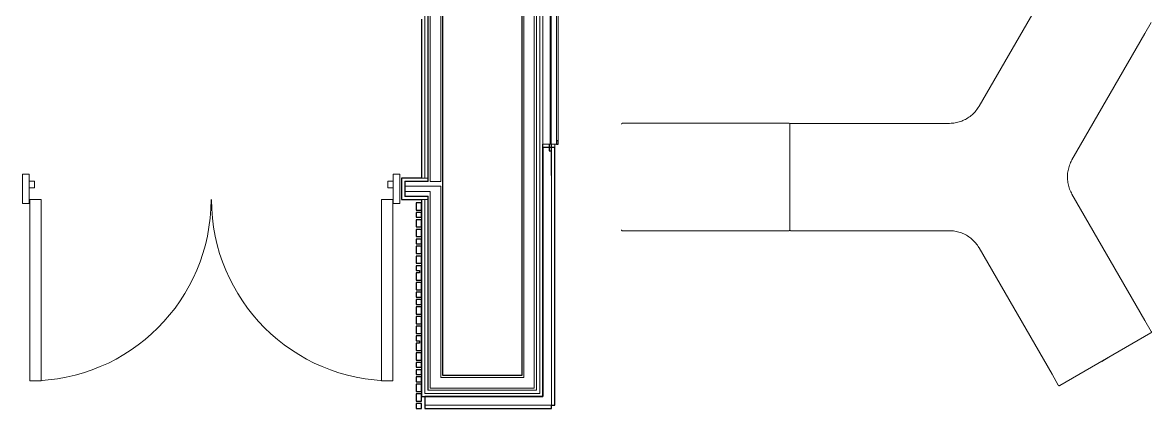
# Model space of a CAD drawing. Header units: millimetres. Extents: x 90978 to 295199, y -4084 to 97293.
# Drawn here: x 185615 to 190982, y 15110 to 16944 of the extents above; entities that cross this region are included whole.
import ezdxf

# ---------------------------------------------------------------- set-up
doc = ezdxf.new("R2010")
doc.units = ezdxf.units.MM
doc.header["$MEASUREMENT"] = 0
for name, color, linetype, lineweight in [('CSM-STL-XX-ZZ-M3-A-XXXX-00001_detached _19_04_21__rvt-1-Level 0$0$A-DOOR', 4, 'CONTINUOUS', 9), ('CSM-STL-XX-ZZ-M3-A-XXXX-00001_detached _19_04_21__rvt-1-Level 0$0$A-DOOR-FRAM', 4, 'CONTINUOUS', 18), ('CSM-STL-XX-ZZ-M3-A-XXXX-00001_detached _19_04_21__rvt-1-Level 0$0$A-GENM', 7, 'CONTINUOUS', 9), ('CSM-STL-XX-ZZ-M3-A-XXXX-00001_detached _19_04_21__rvt-1-Level 0$0$A-WALL', 7, 'CONTINUOUS', 9), ('CSM-STL-XX-ZZ-M3-A-XXXX-00001_detached _19_04_21__rvt-1-Level 0$0$I-FURN', 8, 'CONTINUOUS', 9), ('CSM-STL-XX-ZZ-M3-A-XXXX-00001_detached _19_04_21__rvt-1-Level 0$0$I-WALL', 7, 'CONTINUOUS', 9), ('I-FURN', 8, 'CONTINUOUS', 9)]:
    doc.layers.add(name, color=color, linetype=linetype, lineweight=lineweight)

msp = doc.modelspace()

# ---------------------------------------------------------------- linework, layer by layer
at = {"layer": 'CSM-STL-XX-ZZ-M3-A-XXXX-00001_detached _19_04_21__rvt-1-Level 0$0$A-DOOR', "lineweight": 20}
for p, q in [((185649.5, 16103.2), (185703.5, 16103.2)), ((185649.5, 15241.2), (185649.5, 16103.2)), ((185703.5, 16103.2), (185703.5, 15241.2)), ((187321.5, 16103.2), (187375.5, 16103.2)), ((187321.5, 15241.2), (187321.5, 16103.2)), ((187375.5, 16103.2), (187375.5, 15241.2)), ((185703.5, 15241.2), (185649.5, 15241.2)), ((187375.5, 15241.2), (187321.5, 15241.2))]:
    msp.add_line(p, q, dxfattribs=at)
at = {"layer": 'CSM-STL-XX-ZZ-M3-A-XXXX-00001_detached _19_04_21__rvt-1-Level 0$0$A-DOOR'}
for centre, start, end in [((185649.5, 16103.2), 270, 0), ((187375.5, 16103.2), 180, 270)]:
    msp.add_arc(centre, 862, start, end, dxfattribs=at)
at = {"layer": 'CSM-STL-XX-ZZ-M3-A-XXXX-00001_detached _19_04_21__rvt-1-Level 0$0$A-DOOR-FRAM', "lineweight": 20}
for p, q in [((185615.5, 16085.2), (185615.5, 16223.2)), ((185615.5, 16223.2), (185647.5, 16223.2)), ((185647.5, 16223.2), (185647.5, 16085.2)), ((187377.5, 16085.2), (187377.5, 16223.2)), ((187377.5, 16223.2), (187409.5, 16223.2)), ((187409.5, 16223.2), (187409.5, 16085.2)), ((185647.5, 16191.2), (185672.5, 16191.2)), ((185647.5, 16159.2), (185647.5, 16191.2)), ((185672.5, 16159.2), (185647.5, 16159.2)), ((185672.5, 16191.2), (185672.5, 16159.2)), ((187352.5, 16191.2), (187377.5, 16191.2)), ((187352.5, 16159.2), (187352.5, 16191.2)), ((187377.5, 16159.2), (187352.5, 16159.2)), ((187377.5, 16191.2), (187377.5, 16159.2)), ((185647.5, 16085.2), (185615.5, 16085.2)), ((187409.5, 16085.2), (187377.5, 16085.2))]:
    msp.add_line(p, q, dxfattribs=at)
at = {"layer": 'CSM-STL-XX-ZZ-M3-A-XXXX-00001_detached _19_04_21__rvt-1-Level 0$0$A-GENM'}
msp.add_line((188128.2, 18353.5), (188128.2, 16218.3), dxfattribs=at)
at = {"layer": 'CSM-STL-XX-ZZ-M3-A-XXXX-00001_detached _19_04_21__rvt-1-Level 0$0$A-WALL'}
for p, q in [((187527.5, 16205.2), (187527.5, 25497.2)), ((187542.5, 16205.2), (187542.5, 25497.2)), ((187543.5, 16205.2), (187543.5, 25497.2)), ((187553.5, 16205.2), (187553.5, 25497.2)), ((187603.5, 16205.2), (187603.5, 25497.2)), ((187998.2, 15257.4), (187998.2, 21413.2)), ((188048.2, 15207.4), (188048.2, 21413.2)), ((188058.2, 15197.4), (188058.2, 21413.2)), ((188059.2, 15196.4), (188059.2, 21413.2)), ((188074.2, 15181.4), (188074.2, 21413.2)), ((188161.2, 16382.4), (188161.2, 18150.4)), ((188129.2, 15166.4), (188129.2, 16350.4)), ((187432.5, 16190.2), (187432.5, 16154.2)), ((187542.5, 16190.2), (187432.5, 16190.2)), ((187432.5, 16154.2), (187432.5, 16118.2)), ((187433.5, 16189.2), (187433.5, 16166.7)), ((187543.5, 16189.2), (187433.5, 16189.2)), ((187433.5, 16166.7), (187433.5, 16154.2)), ((187603.5, 16166.7), (187433.5, 16166.7)), ((187433.5, 16154.2), (187433.5, 16141.7)), ((187512.5, 16205.2), (187527.5, 16205.2)), ((187527.5, 16205.2), (187542.5, 16205.2)), ((187542.5, 16190.2), (187542.5, 16205.2)), ((187543.5, 16190.2), (187543.5, 16205.2)), ((187543.5, 16189.2), (187543.5, 16190.2)), ((187553.5, 16189.2), (187553.5, 16205.2)), ((187603.5, 16189.2), (187553.5, 16189.2)), ((187603.5, 16189.2), (187553.5, 16189.2)), ((187603.5, 16189.2), (187603.5, 16205.2)), ((187603.5, 16166.7), (187603.5, 16141.7)), ((187432.5, 16118.2), (187542.5, 16118.2)), ((187553.5, 16141.7), (187433.5, 16141.7)), ((187433.5, 16141.7), (187433.5, 16119.2)), ((187433.5, 16119.2), (187543.5, 16119.2)), ((187527.5, 16103.2), (187512.5, 16103.2)), ((187527.5, 15181.4), (187527.5, 16103.2)), ((187542.5, 16103.2), (187527.5, 16103.2)), ((187542.5, 16103.2), (187542.5, 16118.2)), ((187542.5, 16118.2), (187542.5, 16103.2)), ((187542.5, 15196.4), (187542.5, 16103.2)), ((187543.5, 16118.2), (187543.5, 16119.2)), ((187543.5, 16119.2), (187543.5, 16118.2)), ((187543.5, 16118.2), (187543.5, 16103.2)), ((187543.5, 15197.4), (187543.5, 16103.2)), ((187553.5, 16141.7), (187553.5, 16119.2)), ((187553.5, 16119.2), (187553.5, 16103.2)), ((187553.5, 15207.4), (187553.5, 16103.2)), ((187603.5, 16141.7), (187603.5, 16119.2)), ((187603.5, 16119.2), (187603.5, 16103.2)), ((187603.5, 15257.4), (187603.5, 16103.2)), ((187613.5, 16103.2), (187613.5, 16119.2)), ((187613.5, 15257.4), (187603.5, 15257.4)), ((187988.2, 15257.4), (187613.5, 15257.4)), ((187998.2, 15257.4), (187988.2, 15257.4)), ((187543.5, 15196.4), (187542.5, 15196.4)), ((187553.5, 15197.4), (187543.5, 15197.4)), ((187613.5, 15196.4), (187543.5, 15196.4)), ((187603.5, 15207.4), (187553.5, 15207.4)), ((187613.5, 15197.4), (187553.5, 15197.4)), ((187613.5, 15207.4), (187603.5, 15207.4)), ((187988.2, 15207.4), (187613.5, 15207.4)), ((187988.2, 15197.4), (187613.5, 15197.4)), ((187988.2, 15196.4), (187613.5, 15196.4)), ((187998.2, 15207.4), (187988.2, 15207.4)), ((188048.2, 15197.4), (187988.2, 15197.4)), ((188058.2, 15196.4), (187988.2, 15196.4)), ((188048.2, 15207.4), (187998.2, 15207.4)), ((188058.2, 15197.4), (188048.2, 15197.4)), ((188059.2, 15196.4), (188058.2, 15196.4)), ((187542.5, 15181.4), (187527.5, 15181.4)), ((187613.5, 15181.4), (187542.5, 15181.4)), ((187988.2, 15181.4), (187613.5, 15181.4)), ((188059.2, 15181.4), (187988.2, 15181.4)), ((188074.2, 15181.4), (188059.2, 15181.4)), ((188129.2, 15126.4), (188129.2, 15166.4)), ((188129.2, 15166.4), (188129.2, 15126.4)), ((188129.2, 15126.4), (187528.5, 15126.4))]:
    msp.add_line(p, q, dxfattribs=at)
at = {"layer": 'CSM-STL-XX-ZZ-M3-A-XXXX-00001_detached _19_04_21__rvt-1-Level 0$0$A-WALL', "lineweight": 30}
for p, q in [((188161.2, 16382.4), (188154.2, 16382.4)), ((188161.2, 16366.4), (188161.2, 16382.4)), ((188119.2, 16366.4), (188119.2, 16334.4)), ((188119.2, 16334.4), (188129.2, 16334.4)), ((188129.2, 16334.4), (188129.2, 16366.4)), ((188154.2, 16366.4), (188161.2, 16366.4)), ((187511.5, 16087.9), (187486.5, 16087.9)), ((187486.5, 16087.9), (187486.5, 16053.4)), ((187486.5, 16053.4), (187511.5, 16053.4)), ((187511.5, 16053.4), (187511.5, 16087.9)), ((187511.5, 16041.9), (187486.5, 16041.9)), ((187486.5, 16041.9), (187486.5, 16018.9)), ((187486.5, 16018.9), (187511.5, 16018.9)), ((187511.5, 16007.4), (187486.5, 16007.4)), ((187486.5, 16007.4), (187486.5, 15972.9)), ((187511.5, 16018.9), (187511.5, 16041.9)), ((187511.5, 15972.9), (187511.5, 16007.4)), ((187486.5, 15972.9), (187511.5, 15972.9)), ((187511.5, 15961.4), (187486.5, 15961.4)), ((187486.5, 15961.4), (187486.5, 15926.9)), ((187511.5, 15926.9), (187511.5, 15961.4)), ((187486.5, 15926.9), (187511.5, 15926.9)), ((187511.5, 15915.4), (187486.5, 15915.4)), ((187486.5, 15915.4), (187486.5, 15892.4)), ((187486.5, 15892.4), (187511.5, 15892.4)), ((187511.5, 15892.4), (187511.5, 15915.4)), ((187511.5, 15880.9), (187486.5, 15880.9)), ((187486.5, 15880.9), (187486.5, 15846.4)), ((187486.5, 15846.4), (187511.5, 15846.4)), ((187511.5, 15834.9), (187486.5, 15834.9)), ((187486.5, 15834.9), (187486.5, 15800.4)), ((187511.5, 15846.4), (187511.5, 15880.9)), ((187511.5, 15800.4), (187511.5, 15834.9)), ((187486.5, 15800.4), (187511.5, 15800.4)), ((187511.5, 15788.9), (187486.5, 15788.9)), ((187486.5, 15788.9), (187486.5, 15765.9)), ((187511.5, 15719.9), (187511.5, 15788.9)), ((187486.5, 15765.9), (187502.5, 15765.9)), ((187502.5, 15754.4), (187486.5, 15754.4)), ((187486.5, 15754.4), (187486.5, 15719.9)), ((187502.5, 15765.9), (187502.5, 15754.4)), ((187486.5, 15719.9), (187511.5, 15719.9)), ((187511.5, 15708.4), (187486.5, 15708.4)), ((187486.5, 15708.4), (187486.5, 15673.9)), ((187486.5, 15673.9), (187511.5, 15673.9)), ((187511.5, 15673.9), (187511.5, 15708.4)), ((187511.5, 15662.4), (187486.5, 15662.4)), ((187486.5, 15662.4), (187486.5, 15639.4)), ((187486.5, 15639.4), (187511.5, 15639.4)), ((187511.5, 15627.9), (187486.5, 15627.9)), ((187486.5, 15627.9), (187486.5, 15604.9)), ((187511.5, 15639.4), (187511.5, 15662.4)), ((187511.5, 15604.9), (187511.5, 15627.9)), ((187486.5, 15604.9), (187511.5, 15604.9)), ((187511.5, 15593.4), (187486.5, 15593.4)), ((187486.5, 15593.4), (187486.5, 15558.9)), ((187511.5, 15558.9), (187511.5, 15593.4)), ((187486.5, 15558.9), (187511.5, 15558.9)), ((187511.5, 15547.4), (187486.5, 15547.4)), ((187486.5, 15547.4), (187486.5, 15512.9)), ((187486.5, 15512.9), (187511.5, 15512.9)), ((187511.5, 15512.9), (187511.5, 15547.4)), ((187511.5, 15501.4), (187486.5, 15501.4)), ((187486.5, 15501.4), (187486.5, 15466.9)), ((187486.5, 15466.9), (187511.5, 15466.9)), ((187511.5, 15455.4), (187486.5, 15455.4)), ((187486.5, 15455.4), (187486.5, 15432.4)), ((187511.5, 15466.9), (187511.5, 15501.4)), ((187511.5, 15386.4), (187511.5, 15455.4)), ((187486.5, 15432.4), (187502.5, 15432.4)), ((187502.5, 15420.9), (187486.5, 15420.9)), ((187486.5, 15420.9), (187486.5, 15386.4)), ((187502.5, 15432.4), (187502.5, 15420.9)), ((187486.5, 15386.4), (187511.5, 15386.4)), ((187511.5, 15374.9), (187486.5, 15374.9)), ((187486.5, 15374.9), (187486.5, 15340.4)), ((187511.5, 15340.4), (187511.5, 15374.9)), ((187486.5, 15340.4), (187511.5, 15340.4)), ((187511.5, 15328.9), (187486.5, 15328.9)), ((187486.5, 15328.9), (187486.5, 15305.9)), ((187486.5, 15305.9), (187511.5, 15305.9)), ((187511.5, 15294.4), (187486.5, 15294.4)), ((187486.5, 15294.4), (187486.5, 15271.4)), ((187511.5, 15305.9), (187511.5, 15328.9)), ((187511.5, 15271.4), (187511.5, 15294.4)), ((187486.5, 15271.4), (187511.5, 15271.4)), ((187511.5, 15259.9), (187486.5, 15259.9)), ((187486.5, 15259.9), (187486.5, 15236.9)), ((187511.5, 15236.9), (187511.5, 15259.9)), ((187486.5, 15236.9), (187511.5, 15236.9)), ((187511.5, 15225.4), (187486.5, 15225.4)), ((187486.5, 15225.4), (187486.5, 15190.9)), ((187486.5, 15190.9), (187511.5, 15190.9)), ((187511.5, 15190.9), (187511.5, 15225.4)), ((187511.5, 15179.4), (187486.5, 15179.4)), ((187486.5, 15179.4), (187486.5, 15144.9)), ((187486.5, 15144.9), (187511.5, 15144.9)), ((187511.5, 15133.4), (187486.5, 15133.4)), ((187486.5, 15133.4), (187486.5, 15110.4)), ((187511.5, 15144.9), (187511.5, 15179.4)), ((187511.5, 15110.4), (187511.5, 15133.4)), ((187486.5, 15110.4), (187511.5, 15110.4))]:
    msp.add_line(p, q, dxfattribs=at)
at = {"layer": 'CSM-STL-XX-ZZ-M3-A-XXXX-00001_detached _19_04_21__rvt-1-Level 0$0$I-FURN'}
for p, q in [((188089.2, 18166.4), (188089.2, 16366.4)), ((188124.2, 16366.4), (188124.2, 18166.4)), ((188124.2, 16366.4), (188124.2, 18166.4)), ((188154.2, 18166.4), (188154.2, 16366.4)), ((188089.2, 16366.4), (188124.2, 16366.4)), ((188154.2, 16366.4), (188124.2, 16366.4))]:
    msp.add_line(p, q, dxfattribs=at)
at = {"layer": 'CSM-STL-XX-ZZ-M3-A-XXXX-00001_detached _19_04_21__rvt-1-Level 0$0$I-WALL', "lineweight": 30}
for p, q in [((187613.5, 16205.2), (187613.5, 21312.2)), ((187988.2, 21312.2), (187988.2, 15267.4)), ((187512.5, 16961.3), (187512.5, 16205.2)), ((188089.2, 15166.4), (188089.2, 16366.4)), ((188089.2, 16350.4), (188089.2, 15166.4)), ((188145.2, 16350.4), (188089.2, 16350.4)), ((188145.2, 15126.4), (188145.2, 16350.4)), ((187512.5, 16205.2), (187417.5, 16205.2)), ((187417.5, 16205.2), (187417.5, 16103.2)), ((187613.5, 16189.2), (187613.5, 16205.2)), ((187613.5, 16166.7), (187613.5, 16189.2)), ((187613.5, 16119.2), (187613.5, 16166.7)), ((187417.5, 16103.2), (187512.5, 16103.2)), ((187512.5, 16103.2), (187512.5, 15166.4)), ((187613.5, 16103.2), (187613.5, 16119.2)), ((187613.5, 15267.4), (187613.5, 16103.2)), ((187988.2, 15267.4), (187613.5, 15267.4)), ((187512.5, 15166.4), (187527.5, 15166.4)), ((187527.5, 15166.4), (187613.5, 15166.4)), ((188089.2, 15166.4), (187528.5, 15166.4)), ((187528.5, 15166.4), (187528.5, 15110.4)), ((187613.5, 15166.4), (187988.2, 15166.4)), ((187988.2, 15166.4), (188074.2, 15166.4)), ((188074.2, 15166.4), (188089.2, 15166.4)), ((187528.5, 15110.4), (188129.2, 15110.4)), ((188129.2, 15110.4), (188129.2, 15126.4)), ((188129.2, 15126.4), (188145.2, 15126.4))]:
    msp.add_line(p, q, dxfattribs=at)
at = {"layer": 'CSM-STL-XX-ZZ-M3-A-XXXX-00001_detached _19_04_21__rvt-1-Level 0$0$I-WALL'}
msp.add_line((188145.2, 16366.4), (188145.2, 16350.4), dxfattribs=at)
at = {"layer": 'I-FURN'}
for p, q in [((190509.3, 17147.6), (190162.4, 16546.8)), ((190951.3, 16892.4), (190981.3, 16944.4)), ((190604.3, 16291.6), (190951.3, 16892.4)), ((190151.6, 16530.5), (190147.6, 16525.4)), ((190155.4, 16535.8), (190151.6, 16530.5)), ((190159, 16541.2), (190155.4, 16535.8)), ((190162.4, 16546.8), (190159, 16541.2)), ((190079.9, 16476.3), (190073.8, 16474.1)), ((190085.9, 16478.7), (190079.9, 16476.3)), ((190091.8, 16481.4), (190085.9, 16478.7)), ((190097.6, 16484.4), (190091.8, 16481.4)), ((190103.3, 16487.5), (190097.6, 16484.4)), ((190108.9, 16490.9), (190103.3, 16487.5)), ((190114.3, 16494.5), (190108.9, 16490.9)), ((190119.6, 16498.3), (190114.3, 16494.5)), ((190124.7, 16502.4), (190119.6, 16498.3)), ((190129.6, 16506.6), (190124.7, 16502.4)), ((190134.4, 16511), (190129.6, 16506.6)), ((190139, 16515.6), (190134.4, 16511)), ((190143.4, 16520.4), (190139, 16515.6)), ((190147.6, 16525.4), (190143.4, 16520.4)), ((188462.7, 16461.5), (188462.8, 16461.7)), ((188462.7, 16461.3), (188462.7, 16461.5)), ((188462.7, 16461.1), (188462.7, 16461.3)), ((188462.7, 16460.9), (188462.7, 16461.1)), ((188462.8, 16462.1), (188462.9, 16462.3)), ((188462.8, 16461.9), (188462.8, 16462.1)), ((188462.8, 16461.7), (188462.8, 16461.9)), ((188462.9, 16462.5), (188463, 16462.6)), ((188462.9, 16462.3), (188462.9, 16462.5)), ((188463, 16462.6), (188463.1, 16462.8)), ((188463.1, 16462.8), (188463.2, 16463)), ((188463.2, 16463), (188463.3, 16463.2)), ((188463.3, 16463.2), (188463.4, 16463.4)), ((188463.4, 16463.4), (188463.5, 16463.5)), ((188463.5, 16463.5), (188463.6, 16463.7)), ((188463.6, 16463.7), (188463.7, 16463.9)), ((188463.7, 16463.9), (188463.8, 16464)), ((188463.8, 16464), (188463.9, 16464.2)), ((188463.9, 16464.2), (188464.1, 16464.3)), ((188464.1, 16464.3), (188464.2, 16464.5)), ((188464.2, 16464.5), (188464.4, 16464.6)), ((188464.4, 16464.6), (188464.5, 16464.7)), ((188464.5, 16464.7), (188464.7, 16464.9)), ((188464.7, 16464.9), (188464.8, 16465)), ((188464.8, 16465), (188465, 16465.1)), ((188465, 16465.1), (188465.2, 16465.2)), ((188465.2, 16465.2), (188465.3, 16465.3)), ((188465.3, 16465.3), (188465.5, 16465.4)), ((188465.5, 16465.4), (188465.7, 16465.5)), ((188465.7, 16465.5), (188465.9, 16465.5)), ((188465.9, 16465.5), (188466.1, 16465.6)), ((188466.1, 16465.6), (188466.3, 16465.7)), ((188466.3, 16465.7), (188466.5, 16465.7)), ((188466.5, 16465.7), (188466.6, 16465.8)), ((188466.6, 16465.8), (188466.8, 16465.8)), ((188466.8, 16465.8), (188467, 16465.8)), ((188467, 16465.8), (188467.2, 16465.9)), ((188467.2, 16465.9), (188467.4, 16465.9)), ((188467.4, 16465.9), (188467.6, 16465.9)), ((188467.6, 16465.9), (188467.7, 16465.9)), ((189257.7, 16465.9), (188467.7, 16465.9)), ((189257.7, 16465.9), (189257.9, 16465.9)), ((189257.9, 16465.9), (189258.1, 16465.9)), ((189258.1, 16465.9), (189258.3, 16465.8)), ((189258.3, 16465.8), (189258.5, 16465.8)), ((189258.5, 16465.8), (189258.7, 16465.8)), ((189258.7, 16465.8), (189258.9, 16465.7)), ((189258.9, 16465.7), (189259.1, 16465.7)), ((189259.1, 16465.7), (189259.3, 16465.6)), ((189259.3, 16465.6), (189259.5, 16465.6)), ((189259.5, 16465.6), (189259.6, 16465.5)), ((189259.6, 16465.5), (189259.8, 16465.4)), ((189259.8, 16465.4), (189260, 16465.3)), ((189260, 16465.3), (189260.2, 16465.2)), ((189260.2, 16465.2), (189260.3, 16465.1)), ((189260.3, 16465.1), (189260.5, 16465)), ((189260.5, 16465), (189260.7, 16464.9)), ((189260.7, 16464.9), (189260.8, 16464.8)), ((189260.8, 16464.8), (189261, 16464.6)), ((189261, 16464.6), (189261.1, 16464.5)), ((189261.1, 16464.5), (189261.3, 16464.4)), ((189261.3, 16464.4), (189261.4, 16464.2)), ((189261.4, 16464.2), (189261.5, 16464.1)), ((189261.5, 16464.1), (189261.7, 16463.9)), ((189261.7, 16463.9), (189261.8, 16463.7)), ((189261.8, 16463.7), (189261.9, 16463.6)), ((189261.9, 16463.6), (189262, 16463.4)), ((189262, 16463.4), (189262.1, 16463.2)), ((189262.1, 16463.2), (189262.2, 16463.1)), ((189262.2, 16463.1), (189262.3, 16462.9)), ((189262.3, 16462.9), (189262.4, 16462.7)), ((189262.4, 16462.7), (189262.4, 16462.5)), ((189262.4, 16462.5), (189262.5, 16462.3)), ((189262.5, 16462.3), (189262.5, 16462.1)), ((189262.5, 16462.1), (189262.6, 16461.9)), ((189262.6, 16461.9), (189262.6, 16461.7)), ((189262.6, 16461.7), (189262.7, 16461.5)), ((189262.7, 16461.5), (189262.7, 16461.3)), ((189262.7, 16461.3), (189262.7, 16461.1)), ((189262.7, 16461), (189262.8, 16461.2)), ((189262.7, 16461.1), (189262.7, 16460.9)), ((189262.7, 16460.8), (189262.7, 16461)), ((189262.7, 16460.9), (189262.7, 16460.9)), ((189262.7, 16460.6), (189262.7, 16460.8)), ((189262.7, 16460.4), (189262.7, 16460.6)), ((189262.7, 16459.8), (189262.7, 15959.8)), ((189262.8, 16461.6), (189262.9, 16461.8)), ((189262.8, 16461.4), (189262.8, 16461.6)), ((189262.8, 16461.2), (189262.8, 16461.4)), ((189262.9, 16462), (189263, 16462.2)), ((189262.9, 16461.8), (189262.9, 16462)), ((189263, 16462.2), (189263.1, 16462.4)), ((189263.1, 16462.4), (189263.2, 16462.6)), ((189263.2, 16462.6), (189263.3, 16462.7)), ((189263.3, 16462.7), (189263.4, 16462.9)), ((189263.4, 16462.9), (189263.5, 16463.1)), ((189263.5, 16463.1), (189263.6, 16463.3)), ((189263.6, 16463.3), (189263.7, 16463.4)), ((189263.7, 16463.4), (189263.8, 16463.6)), ((189263.8, 16463.6), (189263.9, 16463.7)), ((189263.9, 16463.7), (189264.1, 16463.9)), ((189264.1, 16463.9), (189264.2, 16464)), ((189264.2, 16464), (189264.4, 16464.2)), ((189264.4, 16464.2), (189264.5, 16464.3)), ((189264.5, 16464.3), (189264.7, 16464.4)), ((189264.7, 16464.4), (189264.8, 16464.5)), ((189264.8, 16464.5), (189265, 16464.6)), ((189265, 16464.6), (189265.2, 16464.8)), ((189265.2, 16464.8), (189265.3, 16464.8)), ((189265.3, 16464.8), (189265.5, 16464.9)), ((189265.5, 16464.9), (189265.7, 16465)), ((189265.7, 16465), (189265.9, 16465.1)), ((189265.9, 16465.1), (189266.1, 16465.2)), ((189266.1, 16465.2), (189266.3, 16465.2)), ((189266.3, 16465.2), (189266.5, 16465.3)), ((189266.5, 16465.3), (189266.6, 16465.3)), ((189266.6, 16465.3), (189266.8, 16465.4)), ((189266.8, 16465.4), (189267, 16465.4)), ((189267, 16465.4), (189267.2, 16465.4)), ((189267.2, 16465.4), (189267.4, 16465.4)), ((189267.4, 16465.4), (189267.6, 16465.4)), ((189267.6, 16465.4), (189267.7, 16465.4)), ((189327.7, 16465.4), (189267.7, 16465.4)), ((190021.5, 16465.4), (189327.7, 16465.4)), ((190022.7, 16465.4), (190021.5, 16465.4)), ((190029.2, 16465.6), (190022.7, 16465.4)), ((190035.7, 16466.1), (190029.2, 16465.6)), ((190042.1, 16466.8), (190035.7, 16466.1)), ((190048.6, 16467.7), (190042.1, 16466.8)), ((190055, 16468.9), (190048.6, 16467.7)), ((190061.3, 16470.4), (190055, 16468.9)), ((190067.6, 16472.1), (190061.3, 16470.4)), ((190073.8, 16474.1), (190067.6, 16472.1)), ((190588.7, 16254.6), (190590.6, 16260.9)), ((190590.6, 16260.9), (190592.8, 16267)), ((190592.8, 16267), (190595.2, 16273.1)), ((190595.2, 16273.1), (190597.8, 16279)), ((190597.8, 16279), (190600.7, 16284.8)), ((190600.7, 16284.8), (190603.8, 16290.6)), ((190603.8, 16290.6), (190604.3, 16291.6)), ((190582.6, 16209.7), (190582.7, 16216.2)), ((190582.7, 16203.2), (190582.6, 16209.7)), ((190582.7, 16216.2), (190583, 16222.7)), ((190583, 16222.7), (190583.7, 16229.1)), ((190583.7, 16229.1), (190584.5, 16235.6)), ((190584.5, 16235.6), (190585.7, 16242)), ((190585.7, 16242), (190587.1, 16248.3)), ((190587.1, 16248.3), (190588.7, 16254.6)), ((190583.1, 16196.7), (190582.7, 16203.2)), ((190583.8, 16190.2), (190583.1, 16196.7)), ((190584.7, 16183.8), (190583.8, 16190.2)), ((190585.9, 16177.4), (190584.7, 16183.8)), ((190587.4, 16171), (190585.9, 16177.4)), ((190589.1, 16164.7), (190587.4, 16171)), ((190591, 16158.5), (190589.1, 16164.7)), ((190593.2, 16152.4), (190591, 16158.5)), ((190595.6, 16146.4), (190593.2, 16152.4)), ((190598.3, 16140.5), (190595.6, 16146.4)), ((190601.2, 16134.6), (190598.3, 16140.5)), ((190604.3, 16128.9), (190601.2, 16134.6)), ((190951.2, 15528.1), (190604.3, 16128.9)), ((188462.7, 15959.4), (188462.7, 15959.6)), ((188462.7, 15959.6), (188462.7, 15959.6)), ((188462.7, 15959.2), (188462.7, 15959.4)), ((188462.7, 15959), (188462.7, 15959.2)), ((188462.8, 15958.8), (188462.7, 15959)), ((188462.8, 15958.6), (188462.8, 15958.8)), ((188462.9, 15958.4), (188462.8, 15958.6)), ((188462.9, 15958.2), (188462.9, 15958.4)), ((188463, 15958), (188462.9, 15958.2)), ((188463, 15957.8), (188463, 15958)), ((188463.1, 15957.6), (188463, 15957.8)), ((188463.2, 15957.4), (188463.1, 15957.6)), ((188463.3, 15957.3), (188463.2, 15957.4)), ((188463.4, 15957.1), (188463.3, 15957.3)), ((188463.5, 15956.9), (188463.4, 15957.1)), ((188463.6, 15956.8), (188463.5, 15956.9)), ((188463.7, 15956.6), (188463.6, 15956.8)), ((188463.8, 15956.4), (188463.7, 15956.6)), ((188464, 15956.3), (188463.8, 15956.4)), ((188464.1, 15956.1), (188464, 15956.3)), ((188464.2, 15956), (188464.1, 15956.1)), ((188464.4, 15955.9), (188464.2, 15956)), ((188464.5, 15955.7), (188464.4, 15955.9)), ((188464.7, 15955.6), (188464.5, 15955.7)), ((188464.9, 15955.5), (188464.7, 15955.6)), ((188465, 15955.4), (188464.9, 15955.5)), ((188465.2, 15955.3), (188465, 15955.4)), ((188465.4, 15955.2), (188465.2, 15955.3)), ((188465.6, 15955.1), (188465.4, 15955.2)), ((188465.7, 15955), (188465.6, 15955.1)), ((188465.9, 15954.9), (188465.7, 15955)), ((188466.1, 15954.9), (188465.9, 15954.9)), ((188466.3, 15954.8), (188466.1, 15954.9)), ((188466.5, 15954.8), (188466.3, 15954.8)), ((188466.7, 15954.7), (188466.5, 15954.8)), ((188466.9, 15954.7), (188466.7, 15954.7)), ((188467.1, 15954.7), (188466.9, 15954.7)), ((188467.3, 15954.6), (188467.1, 15954.7)), ((188467.5, 15954.6), (188467.3, 15954.6)), ((188467.7, 15954.6), (188467.5, 15954.6)), ((188467.7, 15954.6), (189257.7, 15954.6)), ((189257.9, 15954.6), (189257.7, 15954.6)), ((189257.7, 15954.6), (189257.7, 15954.6)), ((189258.1, 15954.6), (189257.9, 15954.6)), ((189258.3, 15954.7), (189258.1, 15954.6)), ((189258.5, 15954.7), (189258.3, 15954.7)), ((189258.7, 15954.7), (189258.5, 15954.7)), ((189258.9, 15954.8), (189258.7, 15954.7)), ((189259.1, 15954.8), (189258.9, 15954.8)), ((189259.3, 15954.9), (189259.1, 15954.8)), ((189259.5, 15955), (189259.3, 15954.9)), ((189259.7, 15955), (189259.5, 15955)), ((189259.9, 15955.1), (189259.7, 15955)), ((189260.1, 15955.2), (189259.9, 15955.1)), ((189260.2, 15955.3), (189260.1, 15955.2)), ((189260.4, 15955.4), (189260.2, 15955.3)), ((189260.6, 15955.5), (189260.4, 15955.4)), ((189260.7, 15955.6), (189260.6, 15955.5)), ((189260.9, 15955.8), (189260.7, 15955.6)), ((189261, 15955.9), (189260.9, 15955.8)), ((189261.2, 15956), (189261, 15955.9)), ((189261.3, 15956.2), (189261.2, 15956)), ((189261.5, 15956.3), (189261.3, 15956.2)), ((189261.6, 15956.5), (189261.5, 15956.3)), ((189261.7, 15956.6), (189261.6, 15956.5)), ((189261.8, 15956.8), (189261.7, 15956.6)), ((189261.9, 15957), (189261.8, 15956.8)), ((189262, 15957.1), (189261.9, 15957)), ((189262.1, 15957.3), (189262, 15957.1)), ((189262.2, 15957.5), (189262.1, 15957.3)), ((189262.3, 15957.7), (189262.2, 15957.5)), ((189262.4, 15957.9), (189262.3, 15957.7)), ((189262.5, 15958.2), (189262.4, 15958.1)), ((189262.4, 15958.1), (189262.4, 15957.9)), ((189262.6, 15958.4), (189262.5, 15958.2)), ((189262.7, 15959), (189262.6, 15958.8)), ((189262.6, 15958.8), (189262.6, 15958.6)), ((189262.6, 15958.6), (189262.6, 15958.4)), ((189262.7, 15960), (189262.7, 15960.1)), ((189262.7, 15959.8), (189262.7, 15960)), ((189262.7, 15959.6), (189262.7, 15959.8)), ((189262.7, 15959.4), (189262.7, 15959.6)), ((189262.7, 15959.6), (189262.7, 15959.4)), ((189262.8, 15959.2), (189262.7, 15959.4)), ((189262.7, 15959.4), (189262.7, 15959.2)), ((189262.7, 15959.2), (189262.7, 15959)), ((189262.8, 15959), (189262.8, 15959.2)), ((189262.9, 15958.8), (189262.8, 15959)), ((189262.9, 15958.6), (189262.9, 15958.8)), ((189263, 15958.4), (189262.9, 15958.6)), ((189263, 15958.3), (189263, 15958.4)), ((189263.1, 15958.1), (189263, 15958.3)), ((189263.2, 15957.9), (189263.1, 15958.1)), ((189263.3, 15957.7), (189263.2, 15957.9)), ((189263.4, 15957.5), (189263.3, 15957.7)), ((189263.5, 15957.4), (189263.4, 15957.5)), ((189263.6, 15957.2), (189263.5, 15957.4)), ((189263.7, 15957), (189263.6, 15957.2)), ((189263.8, 15956.9), (189263.7, 15957)), ((189264, 15956.7), (189263.8, 15956.9)), ((189264.1, 15956.6), (189264, 15956.7)), ((189264.2, 15956.4), (189264.1, 15956.6)), ((189264.4, 15956.3), (189264.2, 15956.4)), ((189264.5, 15956.2), (189264.4, 15956.3)), ((189264.7, 15956.1), (189264.5, 15956.2)), ((189264.9, 15955.9), (189264.7, 15956.1)), ((189265, 15955.8), (189264.9, 15955.9)), ((189265.2, 15955.7), (189265, 15955.8)), ((189265.4, 15955.6), (189265.2, 15955.7)), ((189265.6, 15955.5), (189265.4, 15955.6)), ((189265.7, 15955.5), (189265.6, 15955.5)), ((189265.9, 15955.4), (189265.7, 15955.5)), ((189266.1, 15955.3), (189265.9, 15955.4)), ((189266.3, 15955.3), (189266.1, 15955.3)), ((189266.5, 15955.2), (189266.3, 15955.3)), ((189266.7, 15955.2), (189266.5, 15955.2)), ((189266.9, 15955.1), (189266.7, 15955.2)), ((189267.1, 15955.1), (189266.9, 15955.1)), ((189267.3, 15955.1), (189267.1, 15955.1)), ((189267.5, 15955.1), (189267.3, 15955.1)), ((189267.7, 15955.1), (189267.5, 15955.1)), ((189267.7, 15955.1), (189327.7, 15955.1)), ((189327.7, 15955.1), (190021.5, 15955.1)), ((190021.5, 15955.1), (190028, 15954.9)), ((190028, 15954.9), (190034.5, 15954.5)), ((190034.5, 15954.5), (190041, 15953.9)), ((190041, 15953.9), (190047.4, 15953)), ((190047.4, 15953), (190053.8, 15951.8)), ((190053.8, 15951.8), (190060.2, 15950.4)), ((190060.2, 15950.4), (190066.4, 15948.7)), ((190066.4, 15948.7), (190072.7, 15946.8)), ((190072.7, 15946.8), (190078.8, 15944.6)), ((190078.8, 15944.6), (190084.8, 15942.2)), ((190084.8, 15942.2), (190090.8, 15939.6)), ((190090.8, 15939.6), (190096.6, 15936.7)), ((190096.6, 15936.7), (190102.3, 15933.6)), ((190102.3, 15933.6), (190107.9, 15930.2)), ((190107.9, 15930.2), (190113.3, 15926.7)), ((190113.3, 15926.7), (190118.6, 15922.9)), ((190118.6, 15922.9), (190123.8, 15918.9)), ((190123.8, 15918.9), (190128.7, 15914.7)), ((190128.7, 15914.7), (190133.5, 15910.3)), ((190133.5, 15910.3), (190138.2, 15905.7)), ((190138.2, 15905.7), (190142.6, 15901)), ((190142.6, 15901), (190146.9, 15896.1)), ((190146.9, 15896.1), (190150.9, 15891)), ((190150.9, 15891), (190154.7, 15885.7)), ((190154.7, 15885.7), (190158.4, 15880.3)), ((190158.4, 15880.3), (190161.8, 15874.8)), ((190161.8, 15874.8), (190162.4, 15873.7)), ((190162.4, 15873.7), (190509.3, 15272.9)), ((190981.2, 15476.1), (190951.2, 15528.1)), ((190546.7, 15219.4), (190979.7, 15469.4)), ((190979.5, 15469.3), (190979.4, 15469.3)), ((190979.6, 15469.4), (190979.5, 15469.3)), ((190979.8, 15469.5), (190979.6, 15469.4)), ((190980, 15469.7), (190979.8, 15469.5)), ((190980.1, 15469.8), (190980, 15469.7)), ((190980.3, 15469.9), (190980.1, 15469.8)), ((190980.4, 15470), (190980.3, 15469.9)), ((190980.6, 15470.2), (190980.4, 15470)), ((190980.7, 15470.3), (190980.6, 15470.2)), ((190980.8, 15470.5), (190980.7, 15470.3)), ((190980.9, 15470.6), (190980.8, 15470.5)), ((190981.1, 15470.8), (190980.9, 15470.6)), ((190981.2, 15471), (190981.1, 15470.8)), ((190981.2, 15476.1), (190981.3, 15475.9)), ((190981.3, 15471.1), (190981.2, 15471)), ((190981.3, 15475.9), (190981.4, 15475.8)), ((190981.4, 15471.3), (190981.3, 15471.1)), ((190981.4, 15475.8), (190981.5, 15475.6)), ((190981.5, 15471.7), (190981.4, 15471.5)), ((190981.4, 15471.5), (190981.4, 15471.3)), ((190981.5, 15475.6), (190981.6, 15475.4)), ((190981.6, 15471.9), (190981.5, 15471.7)), ((190981.6, 15475.4), (190981.7, 15475.2)), ((190981.7, 15472.1), (190981.6, 15471.9)), ((190981.7, 15475.2), (190981.7, 15475)), ((190981.7, 15475), (190981.8, 15474.8)), ((190981.8, 15472.4), (190981.7, 15472.3)), ((190981.7, 15472.3), (190981.7, 15472.1)), ((190981.8, 15474.8), (190981.8, 15474.6)), ((190981.8, 15474.6), (190981.9, 15474.4)), ((190981.9, 15472.8), (190981.8, 15472.6)), ((190981.8, 15472.6), (190981.8, 15472.4)), ((190981.9, 15474.4), (190981.9, 15474.2)), ((190981.9, 15474.2), (190981.9, 15474)), ((190981.9, 15474), (190981.9, 15473.8)), ((190981.9, 15473.8), (190981.9, 15473.6)), ((190981.9, 15473.6), (190981.9, 15473.4)), ((190981.9, 15473.4), (190981.9, 15473.2)), ((190981.9, 15473.2), (190981.9, 15473)), ((190981.9, 15473), (190981.9, 15472.8)), ((190780.1, 15354.2), (190745.4, 15334.2)), ((190509.3, 15272.9), (190539.3, 15220.9)), ((190539.4, 15220.7), (190539.3, 15220.9)), ((190539.3, 15220.9), (190539.3, 15220.9)), ((190539.5, 15220.6), (190539.4, 15220.7)), ((190539.6, 15220.4), (190539.5, 15220.6)), ((190539.7, 15220.2), (190539.6, 15220.4)), ((190539.9, 15220.1), (190539.7, 15220.2)), ((190540, 15219.9), (190539.9, 15220.1)), ((190540.2, 15219.8), (190540, 15219.9)), ((190540.3, 15219.7), (190540.2, 15219.8)), ((190540.5, 15219.5), (190540.3, 15219.7)), ((190540.6, 15219.4), (190540.5, 15219.5)), ((190540.8, 15219.3), (190540.6, 15219.4)), ((190540.9, 15219.2), (190540.8, 15219.3)), ((190541.1, 15219.1), (190540.9, 15219.2)), ((190541.3, 15219), (190541.1, 15219.1)), ((190541.5, 15218.9), (190541.3, 15219)), ((190541.7, 15218.8), (190541.5, 15218.9)), ((190541.8, 15218.7), (190541.7, 15218.8)), ((190542, 15218.7), (190541.8, 15218.7)), ((190542.2, 15218.6), (190542, 15218.7)), ((190542.4, 15218.6), (190542.2, 15218.6)), ((190542.6, 15218.5), (190542.4, 15218.6)), ((190542.8, 15218.5), (190542.6, 15218.5)), ((190543, 15218.5), (190542.8, 15218.5)), ((190543.2, 15218.4), (190543, 15218.5)), ((190543.4, 15218.4), (190543.2, 15218.4)), ((190543.6, 15218.4), (190543.4, 15218.4)), ((190543.8, 15218.4), (190543.6, 15218.4)), ((190544, 15218.5), (190543.8, 15218.4)), ((190544.2, 15218.5), (190544, 15218.5)), ((190544.4, 15218.5), (190544.2, 15218.5)), ((190544.6, 15218.5), (190544.4, 15218.5)), ((190544.8, 15218.6), (190544.6, 15218.5)), ((190545, 15218.6), (190544.8, 15218.6)), ((190545.2, 15218.7), (190545, 15218.6)), ((190545.4, 15218.8), (190545.2, 15218.7)), ((190545.5, 15218.8), (190545.4, 15218.8)), ((190545.7, 15218.9), (190545.5, 15218.8)), ((190545.9, 15219), (190545.7, 15218.9)), ((190546.1, 15219.1), (190545.9, 15219))]:
    msp.add_line(p, q, dxfattribs=at)

doc.saveas('drawing.dxf')
